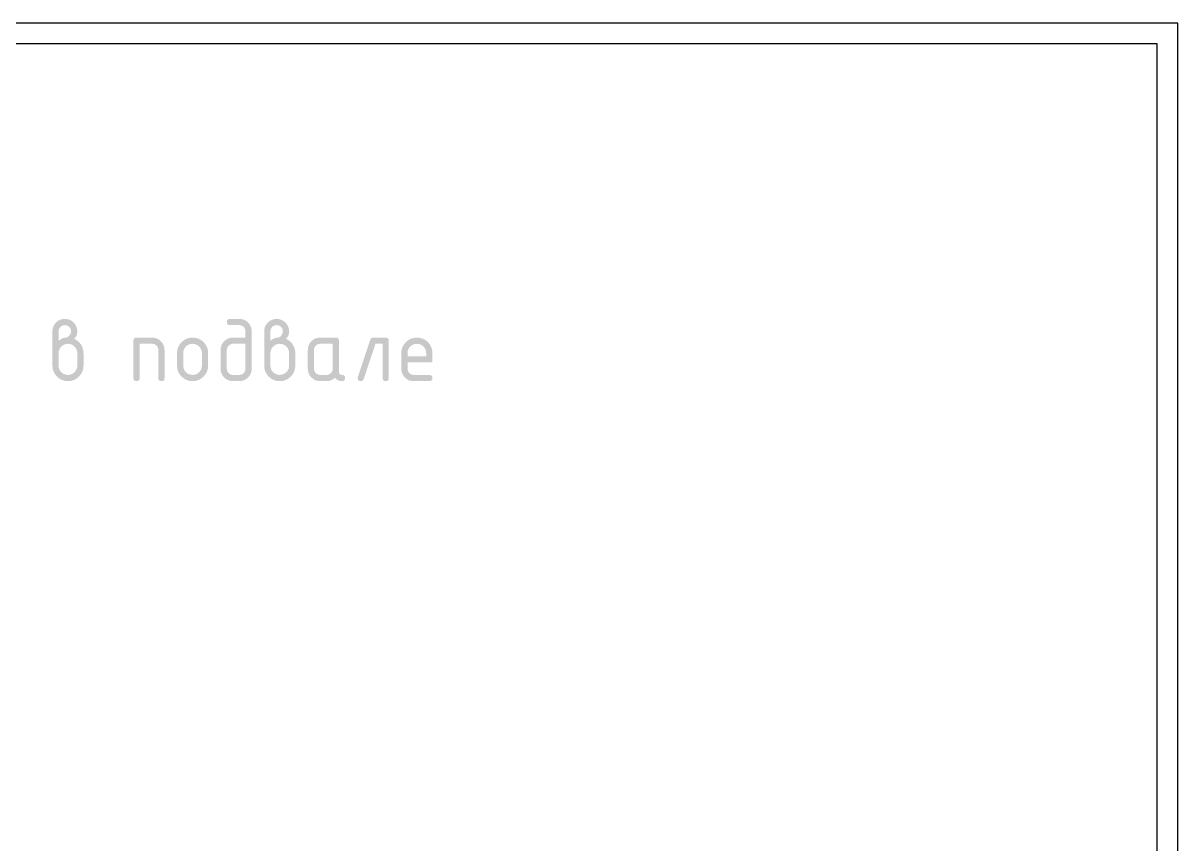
# Model space of a CAD drawing. Header units: millimetres. Extents: x 0 to 420, y 0 to 297.
# Drawn here: x 323 to 420.1, y 227.9 to 296.9 of the extents above; entities that cross this region are included whole.
import ezdxf

# ---------------------------------------------------------------- set-up
doc = ezdxf.new("R2010")
doc.units = ezdxf.units.MM
doc.layers.get('0').update_dxf_attribs({"linetype": 'CONTINUOUS'})

msp = doc.modelspace()

# ---------------------------------------------------------------- hatches: boundary and pattern name
at = {"true_color": 0x000007}
h = msp.add_hatch(color=0, dxfattribs=at)
h.paths.add_polyline_path([(326.009966, 270.226344), (326.172661, 270.340652), (326.328431, 270.422301), (326.477379, 270.47129), (326.61961, 270.48762), (326.699278, 270.498997), (326.776155, 270.533164), (326.850139, 270.590171), (326.921125, 270.670072), (327.021859, 270.840397), (327.055621, 271.010723), (327.046216, 271.117159), (327.018001, 271.21481), (326.970975, 271.303573), (326.90514, 271.383344), (326.825368, 271.44918), (326.736605, 271.496206), (326.638954, 271.524421), (326.532518, 271.533826), (326.427512, 271.524232), (326.330773, 271.495517), (326.242303, 271.447785), (326.162101, 271.38114), (326.095542, 271.300628), (326.048, 271.212054), (326.019474, 271.115419), (326.009966, 271.010723)], flags=0)
h.paths.add_polyline_path([(327.316897, 270.380684), (327.487852, 270.294281), (327.640254, 270.185554), (327.774156, 270.054502), (327.88961, 269.901127), (327.9823, 269.732661), (328.048636, 269.556341), (328.088513, 269.372167), (328.101828, 269.180137), (328.101828, 268.134482), (328.077867, 267.871328), (328.006054, 267.629155), (327.886492, 267.407859), (327.719285, 267.207337), (327.517945, 267.040939), (327.296709, 266.922084), (327.055527, 266.85077), (326.794345, 266.826999), (326.531192, 266.850873), (326.289019, 266.922497), (326.067723, 267.04187), (325.867201, 267.208991), (325.700803, 267.410107), (325.581947, 267.631429), (325.510634, 267.872904), (325.486863, 268.134482), (325.486863, 271.010723), (325.505888, 271.222088), (325.562999, 271.416348), (325.658248, 271.593556), (325.791685, 271.753761), (325.952398, 271.886242), (326.129442, 271.981), (326.322815, 272.03793), (326.532518, 272.056929), (326.743883, 272.037818), (326.938144, 271.980517), (327.115351, 271.88508), (327.275556, 271.751556), (327.408037, 271.590843), (327.502795, 271.413799), (327.559725, 271.220426), (327.578725, 271.010723), (327.562309, 270.822517), (327.51313, 270.654776), (327.431292, 270.507498)], flags=0)
h.paths.add_polyline_path([(327.578725, 268.134482), (327.578725, 269.180137), (327.564462, 269.336708), (327.521674, 269.481445), (327.45036, 269.614296), (327.350522, 269.735211), (327.23021, 269.835773), (327.097445, 269.907603), (326.952174, 269.950701), (326.794345, 269.965068), (326.636121, 269.950701), (326.490557, 269.907603), (326.357705, 269.835773), (326.237618, 269.735211), (326.137865, 269.614296), (326.066741, 269.481445), (326.024143, 269.336708), (326.009966, 269.180137), (326.009966, 268.134482), (326.024143, 267.976257), (326.066741, 267.830693), (326.137865, 267.697842), (326.237618, 267.577754), (326.357705, 267.478001), (326.490557, 267.406877), (326.636121, 267.364279), (326.794345, 267.350102), (326.952174, 267.364468), (327.097445, 267.407566), (327.23021, 267.479397), (327.350522, 267.579959), (327.45036, 267.700787), (327.521674, 267.833449), (327.564462, 267.977997)], flags=0)
h = msp.add_hatch(color=0, dxfattribs=at)
h.paths.add_polyline_path([(342.237992, 271.010723), (342.237992, 267.873206), (342.21888, 267.661763), (342.16158, 267.467373), (342.066142, 267.29014), (341.932619, 267.130167), (341.771905, 266.997454), (341.594862, 266.902722), (341.401488, 266.845921), (341.191786, 266.826999), (340.668682, 266.826999), (340.457239, 266.846024), (340.26285, 266.903136), (340.085617, 266.998384), (339.925644, 267.131821), (339.793249, 267.292543), (339.698681, 267.469647), (339.64194, 267.663184), (339.623027, 267.873206), (339.623027, 269.441964), (339.642052, 269.653321), (339.699163, 269.847521), (339.794412, 270.024564), (339.927849, 270.184451), (340.088563, 270.316932), (340.265606, 270.41169), (340.458979, 270.46862), (340.668682, 270.48762), (341.714889, 270.48762), (341.714889, 271.010723), (341.705484, 271.117159), (341.677268, 271.21481), (341.630243, 271.303573), (341.564407, 271.383344), (341.484636, 271.44918), (341.395873, 271.496206), (341.298222, 271.524421), (341.191786, 271.533826), (340.407406, 271.533826), (340.293098, 271.550156), (340.211449, 271.599145), (340.16246, 271.680794), (340.14613, 271.795102), (340.16246, 271.909497), (340.211449, 271.991335), (340.293098, 272.040514), (340.407406, 272.056929), (341.191786, 272.056929), (341.403151, 272.037818), (341.597411, 271.980517), (341.774618, 271.88508), (341.934824, 271.751556), (342.067305, 271.590843), (342.162062, 271.413799), (342.218992, 271.220426)], flags=0)
h.paths.add_polyline_path([(341.714889, 267.873206), (341.714889, 269.965068), (340.668682, 269.965068), (340.563676, 269.955473), (340.466937, 269.926758), (340.378467, 269.879026), (340.298266, 269.812381), (340.231706, 269.731869), (340.184164, 269.643296), (340.155639, 269.546661), (340.14613, 269.441964), (340.14613, 267.873206), (340.155751, 267.769543), (340.184646, 267.673528), (340.232869, 267.585161), (340.30047, 267.504443), (340.38118, 267.436841), (340.469487, 267.388618), (340.565338, 267.359723), (340.668682, 267.350102), (341.191786, 267.350102), (341.296482, 267.359611), (341.393117, 267.388136), (341.48169, 267.435678), (341.562202, 267.502238), (341.628848, 267.582526), (341.676579, 267.671185), (341.705294, 267.768113)], flags=0)
h = msp.add_hatch(color=0, dxfattribs=at)
h.paths.add_polyline_path([(343.810159, 270.226344), (343.972854, 270.340652), (344.128624, 270.422301), (344.277572, 270.47129), (344.419803, 270.48762), (344.499471, 270.498997), (344.576348, 270.533164), (344.650332, 270.590171), (344.721318, 270.670072), (344.822052, 270.840397), (344.855814, 271.010723), (344.846409, 271.117159), (344.818194, 271.21481), (344.771168, 271.303573), (344.705333, 271.383344), (344.625561, 271.44918), (344.536798, 271.496206), (344.439147, 271.524421), (344.332711, 271.533826), (344.227704, 271.524232), (344.130966, 271.495517), (344.042496, 271.447785), (343.962294, 271.38114), (343.895735, 271.300628), (343.848193, 271.212054), (343.819667, 271.115419), (343.810159, 271.010723)], flags=0)
h.paths.add_polyline_path([(345.11709, 270.380684), (345.288045, 270.294281), (345.440447, 270.185554), (345.574349, 270.054502), (345.689803, 269.901127), (345.782493, 269.732661), (345.848829, 269.556341), (345.888706, 269.372167), (345.902021, 269.180137), (345.902021, 268.134482), (345.87806, 267.871328), (345.806247, 267.629155), (345.686685, 267.407859), (345.519477, 267.207337), (345.318138, 267.040939), (345.096902, 266.922084), (344.85572, 266.85077), (344.594538, 266.826999), (344.331385, 266.850873), (344.089212, 266.922497), (343.867916, 267.04187), (343.667394, 267.208991), (343.500996, 267.410107), (343.38214, 267.631429), (343.310827, 267.872904), (343.287056, 268.134482), (343.287056, 271.010723), (343.306081, 271.222088), (343.363192, 271.416348), (343.458441, 271.593556), (343.591878, 271.753761), (343.752591, 271.886242), (343.929635, 271.981), (344.123008, 272.03793), (344.332711, 272.056929), (344.544076, 272.037818), (344.738337, 271.980517), (344.915544, 271.88508), (345.075749, 271.751556), (345.20823, 271.590843), (345.302988, 271.413799), (345.359918, 271.220426), (345.378918, 271.010723), (345.362502, 270.822517), (345.313323, 270.654776), (345.231485, 270.507498)], flags=0)
h.paths.add_polyline_path([(345.378918, 268.134482), (345.378918, 269.180137), (345.364655, 269.336708), (345.321867, 269.481445), (345.250553, 269.614296), (345.150714, 269.735211), (345.030403, 269.835773), (344.897638, 269.907603), (344.752367, 269.950701), (344.594538, 269.965068), (344.436314, 269.950701), (344.29075, 269.907603), (344.157898, 269.835773), (344.037811, 269.735211), (343.938058, 269.614296), (343.866934, 269.481445), (343.824335, 269.336708), (343.810159, 269.180137), (343.810159, 268.134482), (343.824335, 267.976257), (343.866934, 267.830693), (343.938058, 267.697842), (344.037811, 267.577754), (344.157898, 267.478001), (344.29075, 267.406877), (344.436314, 267.364279), (344.594538, 267.350102), (344.752367, 267.364468), (344.897638, 267.407566), (345.030403, 267.479397), (345.150714, 267.579959), (345.250553, 267.700787), (345.321867, 267.833449), (345.364655, 267.977997)], flags=0)
for points in [[(332.294969, 267.088275), (332.294969, 270.226344), (332.311299, 270.340652), (332.360288, 270.422301), (332.441937, 270.47129), (332.556245, 270.48762), (333.863728, 270.48762), (334.073431, 270.468508), (334.266804, 270.411207), (334.443848, 270.31577), (334.604561, 270.182246), (334.738085, 270.021541), (334.833522, 269.844558), (334.890823, 269.651349), (334.909935, 269.441964), (334.909935, 267.088275), (334.893519, 266.973967), (334.84434, 266.892318), (334.762502, 266.843329), (334.648107, 266.826999), (334.533799, 266.843329), (334.45215, 266.892318), (334.403161, 266.973967), (334.386831, 267.088275), (334.386831, 269.441964), (334.377426, 269.548314), (334.349211, 269.645776), (334.302185, 269.734349), (334.23635, 269.814035), (334.156578, 269.879956), (334.067815, 269.927171), (333.970164, 269.955576), (333.863728, 269.965068), (332.818073, 269.965068), (332.818073, 267.088275), (332.801657, 266.973967), (332.752478, 266.892318), (332.67064, 266.843329), (332.556245, 266.826999), (332.441937, 266.843329), (332.360288, 266.892318), (332.311299, 266.973967)], [(352.450671, 270.48762), (353.496326, 270.48762), (353.610721, 270.47129), (353.692559, 270.422301), (353.741738, 270.340652), (353.758154, 270.226344), (353.758154, 267.088275), (353.741738, 266.973967), (353.692559, 266.892318), (353.610721, 266.843329), (353.496326, 266.826999), (353.382018, 266.843329), (353.300369, 266.892318), (353.25138, 266.973967), (353.23505, 267.088275), (353.23505, 269.965068), (352.63643, 269.965068), (351.650306, 267.005041), (351.612591, 266.926993), (351.559011, 266.871372), (351.489618, 266.838075), (351.404464, 266.826999), (351.290156, 266.843553), (351.208507, 266.893283), (351.159518, 266.976292), (351.143188, 267.092685), (351.154764, 267.171508), (352.188844, 270.273748), (352.231925, 270.367162), (352.289992, 270.434014), (352.362942, 270.474201)]]:
    msp.add_hatch(color=0, dxfattribs=at).paths.add_polyline_path(points, flags=0)
h = msp.add_hatch(color=0, dxfattribs=at)
h.paths.add_polyline_path([(335.958998, 268.134482), (335.958998, 269.180137), (335.982873, 269.441396), (336.054496, 269.682707), (336.173869, 269.903969), (336.34099, 270.105076), (336.542106, 270.272284), (336.763428, 270.391846), (337.004903, 270.463659), (337.266481, 270.48762), (337.530978, 270.463952), (337.773874, 270.392948), (337.995273, 270.274609), (338.195278, 270.108935), (338.360953, 269.90893), (338.479292, 269.687531), (338.550296, 269.444634), (338.573963, 269.180137), (338.573963, 268.134482), (338.550003, 267.872904), (338.47819, 267.631429), (338.358628, 267.410107), (338.19142, 267.208991), (337.99008, 267.04187), (337.768845, 266.922497), (337.527662, 266.850873), (337.266481, 266.826999), (337.004903, 266.850873), (336.763428, 266.922497), (336.542106, 267.04187), (336.34099, 267.208991), (336.173869, 267.410107), (336.054496, 267.631429), (335.982873, 267.872904)], flags=0)
h.paths.add_polyline_path([(338.05086, 268.134482), (338.05086, 269.180137), (338.036494, 269.336708), (337.993396, 269.481445), (337.921566, 269.614296), (337.821003, 269.735211), (337.700098, 269.835773), (337.567306, 269.907603), (337.422733, 269.950701), (337.266481, 269.965068), (337.109677, 269.950701), (336.964966, 269.907603), (336.832244, 269.835773), (336.711407, 269.735211), (336.610931, 269.614296), (336.53929, 269.481445), (336.496381, 269.336708), (336.482101, 269.180137), (336.482101, 268.134482), (336.496278, 267.976257), (336.538877, 267.830693), (336.610001, 267.697842), (336.709753, 267.577754), (336.829841, 267.478001), (336.962692, 267.406877), (337.108256, 267.364279), (337.266481, 267.350102), (337.422733, 267.364468), (337.567306, 267.407566), (337.700098, 267.479397), (337.821003, 267.579959), (337.921566, 267.700787), (337.993396, 267.833449), (338.036494, 267.977997)], flags=0)
h = msp.add_hatch(color=0, dxfattribs=at)
h.paths.add_polyline_path([(349.042946, 269.965068), (347.99674, 269.965068), (347.891733, 269.955473), (347.794995, 269.926758), (347.706525, 269.879026), (347.626323, 269.812381), (347.559764, 269.731869), (347.512222, 269.643296), (347.483696, 269.546661), (347.474188, 269.441964), (347.474188, 267.873206), (347.483808, 267.769543), (347.512704, 267.673528), (347.560927, 267.585161), (347.628528, 267.504443), (347.709238, 267.436841), (347.797544, 267.388618), (347.893396, 267.359723), (347.99674, 267.350102), (348.519843, 267.350102), (348.62454, 267.359611), (348.721174, 267.388136), (348.809748, 267.435678), (348.89026, 267.502238), (348.956905, 267.582526), (349.004637, 267.671185), (349.033352, 267.768113), (349.042946, 267.873206)], flags=0)
h.paths.add_polyline_path([(350.088602, 267.088275), (350.072272, 266.973967), (350.023283, 266.892318), (349.941634, 266.843329), (349.827326, 266.826999), (349.653185, 266.844276), (349.495425, 266.896176), (349.354099, 266.982803), (349.229257, 267.10426), (349.076398, 266.982803), (348.90721, 266.896176), (348.721691, 266.844276), (348.519843, 266.826999), (347.99674, 266.826999), (347.785297, 266.845921), (347.590908, 266.902722), (347.413675, 266.997454), (347.253702, 267.130167), (347.121307, 267.29014), (347.026739, 267.467373), (346.969998, 267.661763), (346.951084, 267.873206), (346.951084, 269.441964), (346.969998, 269.653321), (347.026739, 269.847521), (347.121307, 270.024564), (347.253702, 270.184451), (347.413675, 270.316932), (347.590908, 270.41169), (347.785297, 270.46862), (347.99674, 270.48762), (349.304222, 270.48762), (349.418617, 270.47129), (349.500455, 270.422301), (349.549634, 270.340652), (349.56605, 270.226344), (349.56605, 267.611378), (349.582379, 267.49707), (349.631369, 267.415421), (349.713017, 267.366432), (349.827326, 267.350102), (349.941634, 267.333686), (350.023283, 267.284508), (350.072272, 267.202669)], flags=0)
h = msp.add_hatch(color=0, dxfattribs=at)
h.paths.add_polyline_path([(356.1147, 269.965068), (355.957896, 269.950701), (355.813185, 269.907603), (355.680463, 269.835773), (355.559626, 269.735211), (355.45915, 269.614296), (355.387509, 269.481445), (355.3446, 269.336708), (355.33032, 269.180137), (355.33032, 268.918861), (356.899079, 268.918861), (356.899079, 269.180137), (356.884713, 269.336708), (356.841615, 269.481445), (356.769785, 269.614296), (356.669222, 269.735211), (356.548317, 269.835773), (356.415525, 269.907603), (356.270952, 269.950701)], flags=0)
h.paths.add_polyline_path([(355.33032, 268.395758), (355.33032, 267.873206), (355.339941, 267.769543), (355.368836, 267.673528), (355.417059, 267.585161), (355.484661, 267.504443), (355.565371, 267.436841), (355.653677, 267.388618), (355.749528, 267.359723), (355.852872, 267.350102), (357.160355, 267.350102), (357.274749, 267.333686), (357.356588, 267.284508), (357.405766, 267.202669), (357.422182, 267.088275), (357.405766, 266.973967), (357.356588, 266.892318), (357.274749, 266.843329), (357.160355, 266.826999), (355.852872, 266.826999), (355.64143, 266.845921), (355.44704, 266.902722), (355.269807, 266.997454), (355.109834, 267.130167), (354.977439, 267.29014), (354.882871, 267.467373), (354.826131, 267.661763), (354.807217, 267.873206), (354.807217, 269.180137), (354.831092, 269.441396), (354.902715, 269.682707), (355.022088, 269.903969), (355.189209, 270.105076), (355.390325, 270.272284), (355.611647, 270.391846), (355.853122, 270.463659), (356.1147, 270.48762), (356.379197, 270.463952), (356.622093, 270.392948), (356.843492, 270.274609), (357.043497, 270.108935), (357.209172, 269.90893), (357.327511, 269.687531), (357.398514, 269.444634), (357.422182, 269.180137), (357.422182, 268.395758)], flags=0)

# ---------------------------------------------------------------- linework, layer by layer
at = {"color": 0, "true_color": 0x000007}
for points in [[(0.211668, 0), (420.073667, 0), (420.073667, 296.925999), (0.211668, 296.925999)], [(7.239002, 1.735667), (418.338, 1.735667), (418.338, 295.190332), (7.239002, 295.190332)]]:
    msp.add_lwpolyline(points, close=True, dxfattribs=at)

doc.saveas('drawing.dxf')
